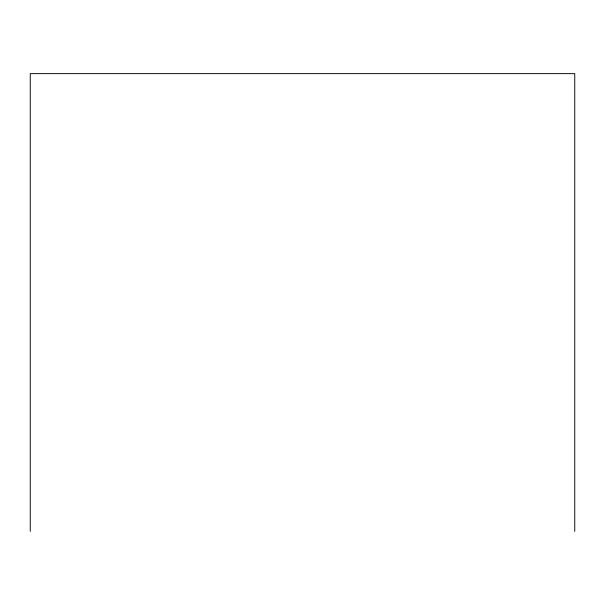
<?xml version="1.0" encoding="UTF-8"?>
<svg xmlns="http://www.w3.org/2000/svg" width="605" height="605" viewBox="0 0 605 605"><rect width="100%" height="100%" fill="white"/><g stroke="black" fill="none" stroke-linecap="round" stroke-linejoin="round"><path stroke-width="0.91" d="M574.75 531.364L574.75 73.636L30.25 73.636L30.25 531.364"/></g></svg>
